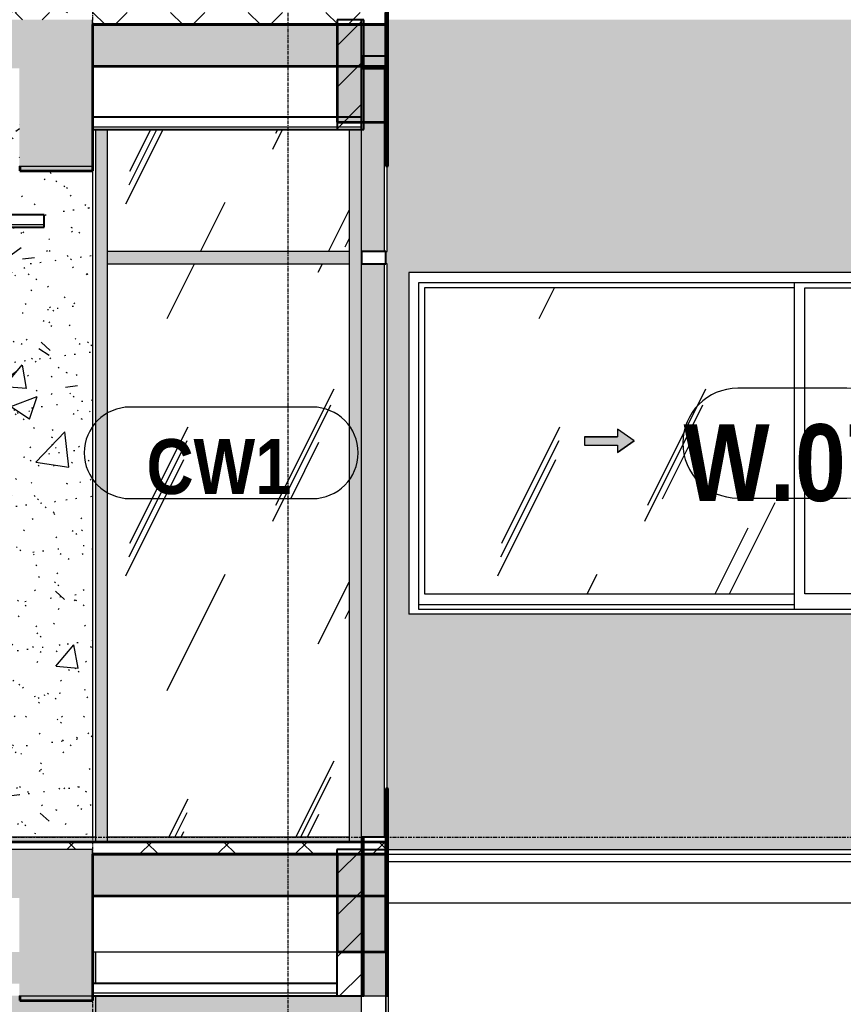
# Model space of a CAD drawing. Header units: millimetres. Extents: x 1240 to 198004, y -7796 to 35300.
# Drawn here: x 44237 to 47612, y 4915 to 8950 of the extents above; entities that cross this region are included whole.
import ezdxf

# ---------------------------------------------------------------- set-up
doc = ezdxf.new("R2010")
doc.units = ezdxf.units.MM
for name, pattern in [('1 NÉT CALL OUT', [6, 3, -3]), ('Centre', [31.75, 6.35, -4.7625, 15.875, -4.7625]), ('Grid Line', [22.225, 12.7, -3.175, 3.175, -3.175])]:
    doc.linetypes.add(name, pattern=pattern)
for name, color, linetype, lineweight in [('0-1', 7, 'Continuous', 5), ('A-CLNG', 13, 'Continuous', 9), ('A-CLNG-1', 13, 'Continuous', 25), ('A-CLNG-PATT-1', 13, 'Continuous', 9), ('A-DETL-GENF', 92, 'Continuous', 9), ('A-DETL-GENF-1', 7, 'Continuous', 9), ('A-DETL-GENF-2', 92, '1 NÉT CALL OUT', 9), ('A-DETL-THIN', 151, 'Continuous', 9), ('A-FLOR-1', 10, 'Continuous', 35), ('A-FLOR-2', 7, 'Continuous', 9), ('A-FLOR-3', 192, 'Continuous', 35), ('A-FLOR-LEVL-2', 51, 'Centre', 9), ('A-FLOR-PATT-1', 7, 'Continuous', 9), ('A-FLOR-PATT-3', 8, 'Continuous', 9), ('A-GLAZ', 151, 'Continuous', 9), ('A-GLAZ-3', 7, '1 NÉT CALL OUT', 9), ('A-GLAZ-CURT', 52, 'Continuous', 9), ('A-GLAZ-CURT-1', 52, 'Continuous', 18), ('A-GLAZ-CWMG', 51, 'Continuous', 9), ('A-GLAZ-CWMG-1', 51, 'Continuous', 25), ('A-GLAZ-IDEN', 152, 'Continuous', 9), ('A-WALL', 113, 'Continuous', 9), ('A-WALL-1', 113, 'Continuous', 25), ('A-WALL-IDEN', 211, 'Continuous', 9), ('A-WALL-PATT-3', 111, 'Continuous', 5), ('A-WALL-PATT-4', 111, 'Continuous', 9), ('I-WALL', 2, 'Continuous', 9), ('I-WALL-2', 2, 'Continuous', 25), ('S-BEAM-1', 12, 'Continuous', 5), ('S-BEAM-2', 10, 'Continuous', 35), ('S-BEAM-3', 7, 'Continuous', 9), ('S-COLS', 52, 'Continuous', 9), ('S-GRID-1', 1, 'Grid Line', 9)]:
    doc.layers.add(name, color=color, linetype=linetype, lineweight=lineweight)
doc.styles.add('Arial_B', font='arialbd.ttf', dxfattribs={"width": 0.85, "height": 225})
doc.styles.add('Arial_B_1', font='arialbd.ttf', dxfattribs={"width": 0.85, "height": 315})
pattern_1 = [(45, (377.74, 0), (-159.099, 159.099), []), (135, (377.74, 0), (-159.099, -159.099), [])]
pattern_2 = [(63.435, (2168, 104.33), (-0.001, 1524.001), [532.463, -2875.304]), (63.435, (644, 104.33), (-0.001, 1524.001), [532.463, -2875.304]), (63.435, (2897.55, 398.8), (-0.001, 1524.001), [532.463, -2875.304]), (63.435, (1373.55, 398.8), (-0.001, 1524.001), [532.463, -2875.304]), (63.435, (2787.1, 294.83), (-0.001, 1524.001), [532.463, -2875.304]), (63.435, (1263.1, 294.83), (-0.001, 1524.001), [532.463, -2875.304]), (63.435, (2674.6, 890.1), (-0.001, 1524.001), [258.8, -3148.965]), (63.435, (1150.6, 890.1), (-0.001, 1524.001), [258.8, -3148.965]), (63.435, (2600.96, 797.95), (-0.001, 1524.001), [532.463, -2875.304]), (63.435, (1076.96, 797.95), (-0.001, 1524.001), [532.463, -2875.304]), (63.435, (2613.95, 864.1), (-0.001, 1524.001), [532.463, -2875.304]), (63.435, (1089.95, 864.1), (-0.001, 1524.001), [532.463, -2875.304]), (63.435, (1999.1, 573.94), (-0.001, 1524.001), [532.463, -2875.304]), (63.435, (475.1, 573.94), (-0.001, 1524.001), [532.463, -2875.304]), (63.435, (2012.1, 651.9), (-0.001, 1524.001), [532.463, -2875.304]), (63.435, (488.1, 651.9), (-0.001, 1524.001), [532.463, -2875.304]), (63.435, (2015.6, 708.1), (-0.001, 1524.001), [532.463, -2875.304]), (63.435, (491.6, 708.1), (-0.001, 1524.001), [532.463, -2875.304])]
pattern_3 = [(45, (377.74, 0), (-84.8528, 84.8528), [])]
pattern_4 = [(63.435, (2168, 104.33), (-0.001, 1524.001), [532.463, -2875.304]), (63.435, (644, 104.33), (-0.001, 1524.001), [532.463, -2875.304]), (63.435, (2897.55, 398.8), (-0.001, 1524.001), [532.463, -2875.304]), (63.435, (1373.55, 398.8), (-0.001, 1524.001), [532.463, -2875.304]), (63.435, (2787.1, 294.83), (-0.001, 1524.001), [532.463, -2875.304]), (63.435, (1263.1, 294.83), (-0.001, 1524.001), [532.463, -2875.304]), (63.435, (2674.6, 890.1), (-0.001, 1524.001), [258.8, -3148.965]), (63.435, (1150.6, 890.1), (-0.001, 1524.001), [258.8, -3148.965]), (63.435, (2600.96, 797.95), (-0.001, 1524.001), [532.463, -2875.304]), (63.435, (1076.96, 797.95), (-0.001, 1524.001), [532.463, -2875.304]), (63.435, (2613.95, 864.1), (-0.001, 1524.001), [532.463, -2875.304]), (63.435, (1089.95, 864.1), (-0.001, 1524.001), [532.463, -2875.304]), (63.435, (1999.1, 573.94), (-0.001, 1524.001), [532.463, -2875.304]), (63.435, (475.1, 573.94), (-0.001, 1524.001), [532.463, -2875.304]), (63.435, (2012.1, 651.9), (-0.001, 1524.001), [532.463, -2875.304]), (63.435, (488.1, 651.9), (-0.001, 1524.001), [532.463, -2875.304]), (63.435, (2015.6, 708.1), (-0.001, 1524.001), [532.463, -2875.304]), (63.435, (491.6, 708.1), (-0.001, 1524.001), [532.463, -2875.304])]

# ---------------------------------------------------------------- blocks, each defined once
blk = doc.blocks.new('NCV_TKTC_KET CAU_rvt-1-TKCS_MẶT ĐỨNG NỘI KHU 1')
at = {"layer": 'A-FLOR-PATT-1'}
for points in [[(44535.3, 8760), (45737.4, 8760), (45737.4, 8930), (44535.3, 8930), (44535.3, 8770.8)], [(45444.4, 5360), (45737.4, 5360), (45737.4, 5530), (44535.3, 5530), (44535.3, 5360), (45121.5, 5360)]]:
    blk.add_hatch(color=256, dxfattribs=at).paths.add_polyline_path(points)
at = {"layer": 'S-BEAM-1'}
for points in [[(45537.4, 8530), (45737.4, 8530), (45737.4, 8930), (45537.4, 8930), (45537.4, 8770.8)], [(44236.9, 8330), (44536.9, 8330), (44535.3, 8350), (44236.9, 8350)], [(45537.4, 5130), (45737.4, 5130), (45737.4, 5530), (45537.4, 5530), (45537.4, 5312.6)], [(44535.3, 4930), (44536.9, 4930), (44535.3, 4950), (44236.9, 4950), (44236.9, 4930)]]:
    blk.add_hatch(color=256, dxfattribs=at).paths.add_polyline_path(points)
at = {"layer": 'A-FLOR-1'}
for p, q in [((45737.4, 8930), (44535.3, 8930)), ((45737.4, 8760), (45737.4, 8930)), ((44535.3, 8760), (45737.4, 8760)), ((45737.4, 5530), (44535.3, 5530)), ((45737.4, 5360), (45737.4, 5530)), ((44535.3, 5360), (45737.4, 5360))]:
    blk.add_line(p, q, dxfattribs=at)
at = {"layer": 'A-FLOR-2'}
for p, q in [((45747.4, 5530), (49161.9, 5530)), ((45747.4, 5500), (53301.9, 5500)), ((53301.9, 5330), (45747.4, 5330))]:
    blk.add_line(p, q, dxfattribs=at)
at = {"layer": 'S-BEAM-2'}
for p, q in [((44536.9, 8330), (44536.9, 8930)), ((45737.4, 8930), (45537.4, 8930)), ((45537.4, 8930), (45537.4, 8530)), ((45737.4, 8530), (45737.4, 8930)), ((45537.4, 8530), (45737.4, 8530)), ((44236.9, 8350), (44236.9, 8330)), ((44236.9, 8330), (44536.9, 8330)), ((44536.9, 4930), (44536.9, 5530)), ((45737.4, 5530), (45537.4, 5530)), ((45537.4, 5530), (45537.4, 5130)), ((45737.4, 5130), (45737.4, 5530)), ((45537.4, 5130), (45737.4, 5130)), ((44236.9, 4950), (44236.9, 4930)), ((44236.9, 4930), (44536.9, 4930))]:
    blk.add_line(p, q, dxfattribs=at)
at = {"layer": 'S-BEAM-3'}
blk.add_line((44536.9, 5130), (45536.9, 5130), dxfattribs=at)
blk = doc.blocks.new('1_FAMILY RVT - W01-WxH 1400x3200xmm-V30-TKCS_MẶT ĐỨNG NỘI KHU 1')
at = {"layer": 'A-DETL-GENF-2'}
blk.add_hatch(color=256, dxfattribs=at).paths.add_polyline_path([(46686.5, 7176.5), (46754.2, 7223.9), (46686.5, 7271.4), (46686.5, 7240.9), (46551, 7240.9), (46551, 7207), (46686.5, 7207)])
at = {"layer": 'A-GLAZ'}
h = blk.add_hatch(dxfattribs=at)
h.set_pattern_fill('FP_8', color=256, style=0, pattern_type=2)
h.set_pattern_definition(pattern_2)
h.paths.add_polyline_path([(45895.5, 6596.9), (47409.8, 6596.9), (47409.8, 7850.9), (45895.5, 7850.9)])
h.paths.add_polyline_path([(46686.5, 7176.5), (46686.5, 7207), (46551, 7207), (46551, 7240.9), (46686.5, 7240.9), (46686.5, 7271.4), (46754.2, 7223.9), (46730, 7207)])
h = blk.add_hatch(dxfattribs=at)
h.set_pattern_fill('FP_8', color=256, style=0, pattern_type=2)
h.set_pattern_definition(pattern_2)
h.paths.add_polyline_path([(47714.5, 6596.9), (48968.5, 6596.9), (48968.5, 7850.9), (47454.2, 7850.9), (47454.2, 6596.9)])
at = {"layer": 'A-DETL-GENF'}
for p, q in [((46686.5, 7271.4), (46686.5, 7240.9)), ((46754.2, 7223.9), (46686.5, 7271.4)), ((46754.2, 7223.9), (46686.5, 7271.4)), ((46686.5, 7271.4), (46686.5, 7240.9)), ((46551, 7240.9), (46551, 7207)), ((46551, 7240.9), (46686.5, 7240.9)), ((46686.5, 7240.9), (46551, 7240.9)), ((46551, 7240.9), (46551, 7207)), ((46754.2, 7223.9), (46686.5, 7176.5)), ((46686.5, 7176.5), (46754.2, 7223.9)), ((46551, 7207), (46686.5, 7207)), ((46551, 7207), (46686.5, 7207)), ((46686.5, 7207), (46686.5, 7176.5)), ((46686.5, 7207), (46686.5, 7176.5))]:
    blk.add_line(p, q, dxfattribs=at)
at = {"layer": 'A-GLAZ'}
for p, q in [((49032, 7914.4), (45832, 7914.4)), ((45832, 7914.4), (45832, 6514.4)), ((49032, 7914.4), (49032, 6514.4)), ((45872.9, 7873.5), (48991.1, 7873.5)), ((45872.9, 6533.4), (45872.9, 7873.5)), ((47409.8, 7873.5), (47409.8, 6533.4)), ((48991.1, 6533.4), (48991.1, 7873.5)), ((45895.5, 7850.9), (45895.5, 6596.9)), ((47409.8, 7850.9), (45895.5, 7850.9)), ((47454.2, 6596.9), (47454.2, 7850.9)), ((47454.2, 7850.9), (48968.5, 7850.9)), ((48968.5, 7850.9), (48968.5, 6596.9)), ((45895.5, 6596.9), (47409.8, 6596.9)), ((48968.5, 6596.9), (47454.2, 6596.9)), ((47409.8, 6552.5), (45872.9, 6552.5)), ((47409.8, 6552.5), (45872.9, 6552.5)), ((49032, 6514.4), (45832, 6514.4)), ((48991.1, 6533.4), (45872.9, 6533.4))]:
    blk.add_line(p, q, dxfattribs=at)
blk = doc.blocks.new('System Panel - Glazed-1838995-TKCS_MẶT ĐỨNG NỘI KHU 1')
at = {"layer": 'A-GLAZ-CURT-1'}
for p, q in [((45731, 7950), (45731, 5600)), ((45743, 7950), (45731, 7950)), ((45743, 5600), (45743, 7950)), ((45731, 5600), (45743, 5600))]:
    blk.add_line(p, q, dxfattribs=at)
blk = doc.blocks.new('System Panel - Glazed-1838997-TKCS_MẶT ĐỨNG NỘI KHU 1')
at = {"layer": 'A-GLAZ-CURT-1'}
for p, q in [((45731, 8750), (45731, 8000)), ((45743, 8750), (45731, 8750)), ((45743, 8000), (45743, 8750)), ((45731, 8000), (45743, 8000))]:
    blk.add_line(p, q, dxfattribs=at)
blk = doc.blocks.new('Rectangular Mullion - 50 x 100mm-1838988-TKCS_MẶT ĐỨNG NỘI KHU 1')
at = {"layer": 'A-GLAZ-CWMG-1'}
for p, q in [((45637, 8800), (45637, 8750)), ((45737, 8800), (45637, 8800)), ((45737, 8750), (45737, 8800)), ((45637, 8750), (45737, 8750))]:
    blk.add_line(p, q, dxfattribs=at)
blk = doc.blocks.new('Rectangular Mullion - 50 x 100mm-1838989-TKCS_MẶT ĐỨNG NỘI KHU 1')
at = {"layer": 'A-GLAZ-CWMG-1'}
for p, q in [((45637, 5600), (45637, 5550)), ((45737, 5600), (45637, 5600)), ((45737, 5550), (45737, 5600)), ((45637, 5550), (45737, 5550))]:
    blk.add_line(p, q, dxfattribs=at)
blk = doc.blocks.new('Rectangular Mullion - 50 x 100mm-1838991-TKCS_MẶT ĐỨNG NỘI KHU 1')
at = {"layer": 'A-GLAZ-CWMG-1'}
for p, q in [((45637, 8000), (45637, 7950)), ((45737, 8000), (45637, 8000)), ((45737, 7950), (45737, 8000)), ((45637, 7950), (45737, 7950))]:
    blk.add_line(p, q, dxfattribs=at)
blk = doc.blocks.new('Rectangular Mullion - 50 x 100mm-1838993-TKCS_MẶT ĐỨNG NỘI KHU 1')
at = {"layer": 'A-GLAZ-CWMG'}
blk.add_hatch(color=256, dxfattribs=at).paths.add_polyline_path([(45637, 5600), (45731, 5600), (45731, 7950), (45637, 7950), (45637, 5627)])
blk.add_line((45637, 5600), (45637, 7950), dxfattribs=at)
blk = doc.blocks.new('Rectangular Mullion - 50 x 100mm-1838994-TKCS_MẶT ĐỨNG NỘI KHU 1')
at = {"layer": 'A-GLAZ-CWMG'}
blk.add_hatch(color=256, dxfattribs=at).paths.add_polyline_path([(45637, 8000), (45731, 8000), (45731, 8530), (45647.4, 8530), (45647.4, 8500), (45637, 8500)])
blk.add_line((45637, 8000), (45637, 8500), dxfattribs=at)
blk = doc.blocks.new('System Panel - Glazed-1901964-TKCS_MẶT ĐỨNG NỘI KHU 1')
at = {"layer": 'A-GLAZ-CURT'}
h = blk.add_hatch(dxfattribs=at)
h.set_pattern_fill('FP_2', color=256, style=0, pattern_type=2)
h.set_pattern_definition(pattern_4)
h.paths.add_polyline_path([(45121.5, 5600), (45586.9, 5600), (45586.9, 7950), (44596.9, 7950), (44596.9, 5600)])
blk = doc.blocks.new('Rectangular Mullion - 50 x 100mm-1901957-TKCS_MẶT ĐỨNG NỘI KHU 1')
at = {"layer": 'A-GLAZ-CWMG'}
blk.add_hatch(color=256, dxfattribs=at).paths.add_polyline_path([(44596.9, 5580), (45586.9, 5580), (45586.9, 5600), (44596.9, 5600)])
for p, q in [((44596.9, 5580), (44596.9, 5600)), ((45586.9, 5600), (44596.9, 5600)), ((45586.9, 5600), (45586.9, 5580))]:
    blk.add_line(p, q, dxfattribs=at)
blk = doc.blocks.new('Rectangular Mullion - 50 x 100mm-1838999-TKCS_MẶT ĐỨNG NỘI KHU 1')
at = {"layer": 'A-GLAZ-CWMG'}
blk.add_hatch(color=256, dxfattribs=at).paths.add_polyline_path([(45636.9, 5580), (45636.9, 7975), (45586.9, 7975), (45586.9, 5580)])
for p, q in [((45586.9, 7975), (45586.9, 5580)), ((45636.9, 5600), (45636.9, 7975))]:
    blk.add_line(p, q, dxfattribs=at)
blk = doc.blocks.new('Rectangular Mullion - 50 x 100mm-1839001-TKCS_MẶT ĐỨNG NỘI KHU 1')
at = {"layer": 'A-GLAZ-CWMG'}
blk.add_hatch(color=256, dxfattribs=at).paths.add_polyline_path([(44596.9, 7975), (44596.9, 8500), (44546.9, 8500), (44546.9, 7975)])
for p, q in [((44546.9, 8500), (44546.9, 7975)), ((44596.9, 7975), (44596.9, 8500))]:
    blk.add_line(p, q, dxfattribs=at)
blk = doc.blocks.new('System Panel - Glazed-1901965-TKCS_MẶT ĐỨNG NỘI KHU 1')
at = {"layer": 'A-GLAZ-CURT'}
h = blk.add_hatch(dxfattribs=at)
h.set_pattern_fill('FP_2', color=256, style=0, pattern_type=2)
h.set_pattern_definition(pattern_4)
h.paths.add_polyline_path([(45537.4, 8000), (45586.9, 8000), (45586.9, 8500), (44596.9, 8500), (44596.9, 8000), (45121.5, 8000)])
blk = doc.blocks.new('Rectangular Mullion - 50 x 100mm-1839000-TKCS_MẶT ĐỨNG NỘI KHU 1')
at = {"layer": 'A-GLAZ-CWMG'}
blk.add_hatch(color=256, dxfattribs=at).paths.add_polyline_path([(45636.9, 7975), (45636.9, 8500), (45586.9, 8500), (45586.9, 7975)])
for p, q in [((45586.9, 8500), (45586.9, 7975)), ((45636.9, 7975), (45636.9, 8500))]:
    blk.add_line(p, q, dxfattribs=at)
blk = doc.blocks.new('Rectangular Mullion - 50 x 100mm-1839002-TKCS_MẶT ĐỨNG NỘI KHU 1')
at = {"layer": 'A-GLAZ-CWMG'}
blk.add_hatch(color=256, dxfattribs=at).paths.add_polyline_path([(44546.9, 5580), (44596.9, 5580), (44596.9, 7975), (44546.9, 7975), (44546.9, 5600)])
for p, q in [((44546.9, 7975), (44546.9, 5600)), ((44596.9, 5580), (44596.9, 7975))]:
    blk.add_line(p, q, dxfattribs=at)
blk = doc.blocks.new('Rectangular Mullion - 50 x 100mm-1901958-TKCS_MẶT ĐỨNG NỘI KHU 1')
at = {"layer": 'A-GLAZ-CWMG'}
blk.add_hatch(color=256, dxfattribs=at).paths.add_polyline_path([(45121.5, 7950), (45586.9, 7950), (45586.9, 8000), (44596.9, 8000), (44596.9, 7950)])
for p, q in [((44596.9, 7950), (44596.9, 8000)), ((45586.9, 8000), (44596.9, 8000)), ((45586.9, 8000), (45586.9, 7950)), ((44596.9, 7950), (45586.9, 7950))]:
    blk.add_line(p, q, dxfattribs=at)
blk = doc.blocks.new('SSA-WINDOW TAG - 10-2062020-TKCS_MẶT ĐỨNG NỘI KHU 1')
at = {"layer": 'A-GLAZ-IDEN'}
for p, q in [((22610.6, 7667.3), (22163, 7667.3)), ((22163, 7217.3), (22610.6, 7217.3))]:
    blk.add_line(p, q, dxfattribs=at)
for centre, start, end in [((22163, 7442.3), 90, 270), ((22610.6, 7442.3), 270, 90)]:
    blk.add_arc(centre, 225, start, end, dxfattribs=at)
blk = doc.blocks.new('CTL_WALL TAG NO MARK - 10-2062273-TKCS_MẶT ĐỨNG NỘI KHU 1')
at = {"layer": 'A-WALL-IDEN'}
for p, q in [((16488.7, 30459.2), (15741, 30459.2)), ((15741, 30084.2), (16488.7, 30084.2))]:
    blk.add_line(p, q, dxfattribs=at)
for centre, start, end in [((15741, 30271.7), 90, 270), ((16488.7, 30271.7), 270, 90)]:
    blk.add_arc(centre, 187.5, start, end, dxfattribs=at)

msp = doc.modelspace()

# ---------------------------------------------------------------- hatches: boundary and pattern name
at = {"layer": 'A-CLNG-PATT-1'}
h = msp.add_hatch(dxfattribs=at)
h.set_pattern_fill('FP_9', color=256, style=0, pattern_type=2)
h.set_pattern_definition([(0, (377.74, 0), (1219.2, 304.8), [50.292, -864.108, 50.292, -864.108, -4876.8]), (0, (377.74, 0), (1219.2, 304.8), [-1828.8, 50.292, -1778.508, 50.292, -864.108, -2133.6]), (0, (377.74, 0), (1219.2, 304.8), [-4572, 50.292, -559.308, 50.292, -1473.708]), (120, (834.94, 152.4), (-873.5645, 903.4582), [50.292, -864.108, 50.292, -864.108, -4876.8]), (120, (834.94, 152.4), (-873.5645, 903.4582), [-1828.8, 50.292, -1778.508, 50.292, -864.108, -2133.6]), (120, (834.94, 152.4), (-873.5645, 903.4582), [-4572, 50.292, -559.308, 50.292, -1473.708]), (240, (987.34, 762), (-345.6355, -1208.2582), [50.292, -864.108, 50.292, -864.108, -4876.8]), (240, (987.34, 762), (-345.6355, -1208.2582), [-1828.8, 50.292, -1778.508, 50.292, -864.108, -2133.6]), (240, (987.34, 762), (-345.6355, -1208.2582), [-4572, 50.292, -559.308, 50.292, -1473.708])])
h.paths.add_polyline_path([(44337, 8100), (44337, 8110), (28636.9, 8110), (28636.9, 8100), (43829.8, 8100)])
at = {"layer": 'A-DETL-GENF-1'}
h = msp.add_hatch(color=256, dxfattribs=at)
h.paths.add_polyline_path([(44535.3, 8350), (44535.3, 8950), (26535.3, 8950), (26535.3, 8550), (26735.3, 8550), (26735.3, 8750), (28436.9, 8750), (28436.9, 8500), (28635.3, 8500), (28635.3, 8750), (30535.3, 8750), (30535.3, 8500), (30736.9, 8500), (30736.9, 8750), (33335.3, 8750), (33335.3, 8500), (33535.3, 8500), (33535.3, 8750), (35535.3, 8750), (35535.3, 8500), (35737.4, 8500), (35737.4, 8750), (39935.6, 8750), (39935.6, 8350), (40235.6, 8350), (40235.6, 8750), (44235.3, 8750), (44235.3, 8350)])
h.paths.add_polyline_path([(23535.3, 8550), (23535.3, 8950), (23337.4, 8950), (23337.4, 8550)])
h = msp.add_hatch(color=256, dxfattribs=at)
h.paths.add_polyline_path([(44535.3, 4950), (44535.3, 5550), (26535.3, 5550), (26535.3, 5150), (26735.3, 5150), (26735.3, 5350), (28436.9, 5350), (28436.9, 5100), (28635.3, 5100), (28635.3, 5350), (30535.3, 5350), (30535.3, 5100), (30736.9, 5100), (30736.9, 5350), (33335.3, 5350), (33335.3, 5100), (33535.3, 5100), (33535.3, 5350), (35535.3, 5350), (35535.3, 5100), (35737.4, 5100), (35737.4, 5350), (39935.6, 5350), (39935.6, 4950), (40235.6, 4950), (40235.6, 5350), (44235.3, 5350), (44235.3, 4950)])
h.paths.add_polyline_path([(23535.3, 5150), (23535.3, 5550), (23337.4, 5550), (23337.4, 5150)])
at = {"layer": 'A-FLOR-PATT-3'}
h = msp.add_hatch(dxfattribs=at)
h.set_pattern_fill('FP_6', color=256, style=0, pattern_type=2)
h.set_pattern_definition(pattern_1)
h.paths.add_polyline_path([(45737.4, 8930), (45737.4, 8980), (28636.9, 8980), (28636.9, 8950), (44535.3, 8950), (44535.3, 8930), (45121.5, 8930)])
h = msp.add_hatch(dxfattribs=at)
h.set_pattern_fill('FP_6', color=256, style=0, pattern_type=2)
h.set_pattern_definition(pattern_1)
h.paths.add_polyline_path([(45737.4, 5530), (45737.4, 5580), (28636.9, 5580), (28636.9, 5550), (44535.3, 5550), (44535.3, 5530), (45444.4, 5530)])
at = {"layer": 'A-WALL-PATT-3'}
h = msp.add_hatch(color=256, dxfattribs=at)
h.paths.add_polyline_path([(45747.4, 5550), (53301.9, 5550), (53301.9, 8950), (45747.4, 8950), (45747.4, 8350), (45743, 8350), (45743, 8000), (45737, 8000), (45737.4, 7950), (45743, 7950), (45743, 5800), (45747.4, 5800), (45747.4, 5554.5)])
h.paths.add_polyline_path([(48991.1, 6514.4), (45832, 6514.4), (45832, 7914.4), (49032, 7914.4), (49032, 6514.4), (48996.5, 6514.4)])
h = msp.add_hatch(color=256, dxfattribs=at)
h.paths.add_polyline_path([(43829.8, 2200), (44536.9, 2200), (44536.9, 3290), (43826.9, 3290), (43826.9, 2200)])
h.paths.add_polyline_path([(43829.8, 3300), (44536.9, 3300), (44536.9, 4690), (43826.9, 4690), (43826.9, 3300)])
h.paths.add_polyline_path([(43826.9, 4700), (44536.9, 4700), (44536.9, 4930), (44236.9, 4930), (44235.3, 4950), (43826.9, 4950)])
h.paths.add_polyline_path([(43826.9, 5000), (44235.3, 5000), (44235.3, 5130), (43826.9, 5130)])
h.paths.add_polyline_path([(44475.7, 5580), (44536.9, 5580), (44536.9, 5600), (43826.9, 5600), (43826.9, 5580), (44236.9, 5580)])
h = msp.add_hatch(color=256, dxfattribs=at)
h.paths.add_polyline_path([(44546.9, 3094.5), (44546.9, 3290), (44536.9, 3290), (44536.9, 3100), (44538.7, 3099)])
h.paths.add_polyline_path([(44536.9, 3300), (44546.9, 3300), (44546.9, 4690), (44536.9, 4690), (44536.9, 3740.7)])
h.paths.add_polyline_path([(44546.9, 4700), (44546.9, 4950), (44536.9, 4950), (44536.9, 4700)])
h.paths.add_polyline_path([(44543.6, 5000), (44546.9, 5000), (44546.9, 5130), (44536.9, 5130), (44537, 5000)])
h.paths.add_polyline_path([(44546.9, 5580), (44546.9, 5600), (44536.9, 5600), (44537.2, 5580)])
h = msp.add_hatch(color=256, dxfattribs=at)
h.paths.add_polyline_path([(45501.9, 2200), (45501.9, 2514.5), (45371.9, 2585.7), (45371.9, 2200)])
h.paths.add_polyline_path([(44601.9, 2200), (44601.9, 3007.4), (44556.9, 3032), (44556.9, 2200)])
h.paths.add_polyline_path([(44621.9, 2200), (44751.9, 2200), (44751.9, 2925.3), (44621.9, 2996.4), (44621.9, 2274.6)])
h.paths.add_polyline_path([(44771.9, 2200), (44901.9, 2200), (44901.9, 2843.1), (44771.9, 2914.3), (44771.9, 2424.6)])
h.paths.add_polyline_path([(44921.9, 2200), (45051.9, 2200), (45051.9, 2761), (44921.9, 2832.2), (44921.9, 2483.2)])
h.paths.add_polyline_path([(45071.9, 2200), (45201.9, 2200), (45201.9, 2678.8), (45071.9, 2750), (45071.9, 2483.2)])
h.paths.add_polyline_path([(45221.9, 2200), (45351.9, 2200), (45351.9, 2596.7), (45221.9, 2667.9), (45221.9, 2483.2)])
h.paths.add_polyline_path([(45521.9, 2200), (45637.4, 2200), (45637.4, 2440.4), (45521.9, 2503.6), (45521.9, 2483.2)])
h.paths.add_polyline_path([(45637.4, 2497.4), (45637.4, 3290), (44546.9, 3290), (44547.4, 3094.3), (45521.9, 2560.6)])
h.paths.add_polyline_path([(44547.4, 3300), (45637.4, 3300), (45637.4, 4690), (44546.9, 4690), (44546.9, 3300)])
h.paths.add_polyline_path([(45636.9, 4700), (45637.4, 4700), (45636.9, 4950), (44546.9, 4950), (44547.4, 4700), (45620.3, 4700)])
at = {"layer": 'A-WALL-PATT-4'}
h = msp.add_hatch(dxfattribs=at)
h.set_pattern_fill('FP_5', color=256, style=0, pattern_type=2)
h.set_pattern_definition([(50, (377.7, 0), (1093.104, -95.634), [114.3, -1257.3]), (355, (377.7, 0), (-211.457, 1146.34), [91.44, -1005.84]), (100.451, (468.8, -8), (881.656, 1050.7), [97.14, -1068.54]), (46.184, (377.7, 304.8), (1626.475, -252.257), [171.45, -1885.95]), (96.636, (513.3, 283.8), (1424.416, 1484.565), [145.71, -1602.81]), (351.184, (377.7, 304.8), (1424.43, 1484.55), [137.16, -1508.76]), (21, (530.1, 228.6), (909.686, -613.591), [114.3, -1257.3]), (326, (530.1, 228.6), (370.812, 1105.13), [91.44, -1005.84]), (71.451, (606, 177.5), (1280.503, 491.528), [97.14, -1068.54]), (37.5, (377.74, 0), (18.5313, 507.3303), [50.292, -943.356, 50.292, -970.788, -1009.65]), (37.5, (377.74, 0), (18.5313, 507.3303), [-2014.728, 50.292, -959.358]), (7.5, (377.74, 0), (400.918, 601.0836), [50.292, -531.876, 50.292, -920.496, -384.81]), (7.5, (377.74, 0), (400.918, 601.0836), [-1552.956, 50.292, -334.518]), (327.5, (37.9, 0), (813.545, -34.3737), [50.292, -330.708, 50.292, -1138.428, -1577.34]), (327.5, (37.9, 0), (813.545, -34.3737), [-1569.72, 50.292, -1527.048]), (317.5, (-114.5, 0), (888.775, 152.56), [50.292, -445.008, 50.292, -739.14, -1120.14]), (317.5, (-114.5, 0), (888.775, 152.56), [-1284.732, 50.292, -1069.848])])
h.paths.add_polyline_path([(44536.9, 5600), (44536.9, 8330), (44236.9, 8330), (44235.3, 8530), (43837, 8530), (43837, 8150), (44337, 8150), (44337, 8100), (43837, 8100), (43837, 5600), (44475.7, 5600)])
h.paths.add_polyline_path([(44236.9, 8980), (44536.9, 8980), (44536.9, 9000), (43837, 9000), (43837, 8980)])
h = msp.add_hatch(dxfattribs=at)
h.set_pattern_fill('FP_4', color=256, style=0, pattern_type=2)
h.set_pattern_definition([(37.5, (377.74, 0), (-4.79953, 146.8239), [5.029, -110.795, 5.029, -124.511, -123.825]), (37.5, (377.74, 0), (-4.79953, 146.8239), [-245.364, 5.029, -118.796]), (7.5, (377.74, 0), (134.8574, 215.0472), [5.029, -57.455, 5.029, -99.365, -40.005]), (7.5, (377.74, 0), (134.8574, 215.0472), [-166.878, 5.029, -34.976]), (327.5, (284.02, 0), (237.29776, 0.4316), [5.029, -33.071, 5.029, -132.131, -179.07]), (327.5, (284.02, 0), (237.29776, 0.4316), [-175.26, 5.029, -174.041]), (317.5, (284.02, 0), (229.0671, 66.8792), [5.029, -14.021, 5.029, -84.887, -102.87]), (317.5, (284.02, 0), (229.0671, 66.8792), [-108.966, 5.029, -97.841])])
h.paths.add_polyline_path([(44536.9, 5600), (44536.9, 8330), (44236.9, 8330), (44235.3, 8530), (43837, 8530), (43837, 8150), (44337, 8150), (44337, 8100), (43837, 8100), (43837, 5600), (44475.7, 5600)])
h.paths.add_polyline_path([(44236.9, 8980), (44536.9, 8980), (44536.9, 9000), (43837, 9000), (43837, 8980)])
h = msp.add_hatch(dxfattribs=at)
h.set_pattern_fill('FP_1', color=256, style=0, pattern_type=2)
h.set_pattern_definition(pattern_3)
h.paths.add_polyline_path([(45637.4, 8500), (45637.4, 8950), (45537.4, 8950), (45537.4, 8500)])
h = msp.add_hatch(color=256, dxfattribs=at)
h.paths.add_polyline_path([(45737.4, 4950), (45737.4, 5130), (45646.9, 5130), (45646.9, 4950)])
h.paths.add_polyline_path([(45737, 5580), (45737.4, 5580), (45737, 5600)])
h.paths.add_polyline_path([(45636.9, 5600), (45637, 5600), (45636.9, 5627)])
h = msp.add_hatch(dxfattribs=at)
h.set_pattern_fill('FP_1', color=256, style=0, pattern_type=2)
h.set_pattern_definition(pattern_3)
h.paths.add_polyline_path([(45636.9, 4950), (45636.9, 5550), (45536.9, 5550), (45536.9, 4950)])

# ---------------------------------------------------------------- linework, layer by layer
at = {"layer": 'A-CLNG'}
for p, q in [((45637.4, 8510), (44536.9, 8510)), ((44337, 8110), (28636.9, 8110)), ((45537.4, 4960), (44536.9, 4960))]:
    msp.add_line(p, q, dxfattribs=at)
at = {"layer": 'A-CLNG-1'}
for p, q in [((45637.4, 8550), (44536.9, 8550)), ((44536.9, 8550), (44536.9, 8500)), ((44536.9, 8500), (45537.4, 8500)), ((44337, 8150), (28636.9, 8150)), ((44337, 8100), (44337, 8150)), ((28636.9, 8100), (44337, 8100)), ((45537.4, 5000), (44536.9, 5000)), ((44536.9, 5000), (44536.9, 4950)), ((44537, 4950), (44537, 5000)), ((45537.4, 4950), (45537.4, 5000)), ((44536.9, 4950), (45536.9, 4950))]:
    msp.add_line(p, q, dxfattribs=at)
at = {"layer": 'A-DETL-THIN'}
for p, q in [((44535.3, 8350), (44535.3, 8950)), ((44235.3, 8350), (44535.3, 8350)), ((44535.3, 5550), (26535.3, 5550)), ((44535.3, 4950), (44535.3, 5550)), ((44235.3, 4950), (44535.3, 4950))]:
    msp.add_line(p, q, dxfattribs=at)
at = {"layer": 'A-FLOR-3'}
for p, q in [((45737.4, 8930), (45737.4, 8980)), ((44535.3, 8930), (45737.4, 8930)), ((45737.4, 5580), (28636.9, 5580)), ((45737.4, 5530), (45737.4, 5580)), ((44535.3, 5530), (45737.4, 5530))]:
    msp.add_line(p, q, dxfattribs=at)
at = {"layer": 'A-FLOR-LEVL-2'}
msp.add_line((1240.2, 5600), (91585, 5600), dxfattribs=at)
at = {"layer": 'A-WALL'}
for p, q in [((44546.9, 5600), (43826.9, 5600)), ((44546.9, 5600), (44546.9, 5580)), ((45747.4, 5550), (53301.9, 5550)), ((44546.9, 5130), (44546.9, 5000)), ((44546.9, 4950), (44546.9, 4700)), ((45637.4, 2497.4), (45637.4, 4950)), ((45737.4, 2442.6), (45737.4, 4950)), ((45747.4, 4950), (45747.4, 4700))]:
    msp.add_line(p, q, dxfattribs=at)
at = {"layer": 'A-WALL-1'}
for p, q in [((45537.4, 8950), (45537.4, 8500)), ((45637.4, 8950), (45537.4, 8950)), ((45637.4, 8500), (45637.4, 8950)), ((45537.4, 8500), (45637.4, 8500)), ((45536.9, 5550), (45536.9, 4950)), ((45636.9, 5550), (45536.9, 5550)), ((45536.9, 4950), (45636.9, 4950))]:
    msp.add_line(p, q, dxfattribs=at)
at = {"layer": 'I-WALL'}
for p, q in [((44536.9, 5600), (44536.9, 8330)), ((45646.9, 4950), (45737.4, 4950))]:
    msp.add_line(p, q, dxfattribs=at)
at = {"layer": 'I-WALL-2'}
for p, q in [((45737.4, 9200), (45737.4, 8350)), ((45747.4, 8350), (45747.4, 9200)), ((45647.4, 8950), (45637.4, 8950)), ((45647.4, 8500), (45647.4, 8950)), ((45637.4, 8500), (45647.4, 8500)), ((45737.4, 8350), (45747.4, 8350)), ((45737.4, 5800), (45737.4, 4950)), ((45747.4, 5800), (45737.4, 5800)), ((45747.4, 4950), (45747.4, 5800)), ((45636.9, 5600), (45636.9, 4950)), ((45646.9, 5600), (45636.9, 5600)), ((45646.9, 4950), (45646.9, 5600)), ((45636.9, 4950), (45646.9, 4950)), ((45737.4, 4950), (45747.4, 4950))]:
    msp.add_line(p, q, dxfattribs=at)
at = {"layer": 'S-COLS'}
msp.add_line((45736.9, 4950), (45736.9, 2442.9), dxfattribs=at)
at = {"layer": 'S-GRID-1'}
for p, q in [((44536.9, -2695.9), (44536.9, 30542.5)), ((45336.9, -790.9), (45336.9, 30542.5))]:
    msp.add_line(p, q, dxfattribs=at)

# ---------------------------------------------------------------- block references
at = {"layer": '0-1'}
msp.add_blockref('NCV_TKTC_KET CAU_rvt-1-TKCS_MẶT ĐỨNG NỘI KHU 1', (0, 0), dxfattribs=at)
at = {"layer": 'A-GLAZ-3'}
msp.add_blockref('1_FAMILY RVT - W01-WxH 1400x3200xmm-V30-TKCS_MẶT ĐỨNG NỘI KHU 1', (0, 0), dxfattribs=at)
at = {"layer": 'A-GLAZ-CURT'}
for name in ['System Panel - Glazed-1838997-TKCS_MẶT ĐỨNG NỘI KHU 1', 'System Panel - Glazed-1901965-TKCS_MẶT ĐỨNG NỘI KHU 1', 'System Panel - Glazed-1901964-TKCS_MẶT ĐỨNG NỘI KHU 1', 'System Panel - Glazed-1838995-TKCS_MẶT ĐỨNG NỘI KHU 1']:
    msp.add_blockref(name, (0, 0), dxfattribs=at)
at = {"layer": 'A-GLAZ-CWMG'}
for name in ['Rectangular Mullion - 50 x 100mm-1838988-TKCS_MẶT ĐỨNG NỘI KHU 1', 'Rectangular Mullion - 50 x 100mm-1838994-TKCS_MẶT ĐỨNG NỘI KHU 1', 'Rectangular Mullion - 50 x 100mm-1839001-TKCS_MẶT ĐỨNG NỘI KHU 1', 'Rectangular Mullion - 50 x 100mm-1839000-TKCS_MẶT ĐỨNG NỘI KHU 1', 'Rectangular Mullion - 50 x 100mm-1901958-TKCS_MẶT ĐỨNG NỘI KHU 1', 'Rectangular Mullion - 50 x 100mm-1838991-TKCS_MẶT ĐỨNG NỘI KHU 1', 'Rectangular Mullion - 50 x 100mm-1839002-TKCS_MẶT ĐỨNG NỘI KHU 1', 'Rectangular Mullion - 50 x 100mm-1838999-TKCS_MẶT ĐỨNG NỘI KHU 1', 'Rectangular Mullion - 50 x 100mm-1838993-TKCS_MẶT ĐỨNG NỘI KHU 1', 'Rectangular Mullion - 50 x 100mm-1901957-TKCS_MẶT ĐỨNG NỘI KHU 1', 'Rectangular Mullion - 50 x 100mm-1838989-TKCS_MẶT ĐỨNG NỘI KHU 1']:
    msp.add_blockref(name, (0, 0), dxfattribs=at)
at = {"layer": 'A-GLAZ-IDEN'}
msp.add_blockref('SSA-WINDOW TAG - 10-2062020-TKCS_MẶT ĐỨNG NỘI KHU 1', (25015.9, -227.9), dxfattribs=at)
at = {"layer": 'A-WALL-IDEN'}
msp.add_blockref('CTL_WALL TAG NO MARK - 10-2062273-TKCS_MẶT ĐỨNG NỘI KHU 1', (28947.8, -23096.7), dxfattribs=at)

# ---------------------------------------------------------------- texts
at = {"layer": 'A-GLAZ-IDEN', "insert": (47393.4, 7132.5), "char_height": 315, "width": 902.7, "attachment_point": 5, "line_spacing_factor": 0.936439, "style": 'Arial_B_1'}
msp.add_mtext('\\pt6.3756,12.7512,19.12365,25.49925,31.87485,38.25045,44.62605,50.9985,57.3741,63.7497,70.1253,76.5009,82.8765,89.24895,95.62455,102.00015,108.37575,114.75135,121.1238,127.4994,133.875,140.2506,146.6262,152.99865,159.37425,165.74985,172.12545,178.50105,184.8735,191.2491,197.6247,204.0003;W.07', dxfattribs=at)
at = {"layer": 'A-WALL-IDEN', "insert": (45053.3, 7117), "char_height": 225, "width": 615.825, "attachment_point": 5, "line_spacing_factor": 0.936439, "style": 'Arial_B'}
msp.add_mtext('\\pt6.37425,12.75075,19.125,25.49925,31.87575,38.25,44.62425,51.00075,57.375,63.74925,70.12575,76.5,82.87425,89.25075,95.625,101.99925,108.37575,114.75,121.12425,127.50075,133.875,140.24925,146.62575,153,159.37425,165.75075,172.125,178.49925,184.87575,191.25,197.62425,204.00075;CW1', dxfattribs=at)

doc.saveas('drawing.dxf')
